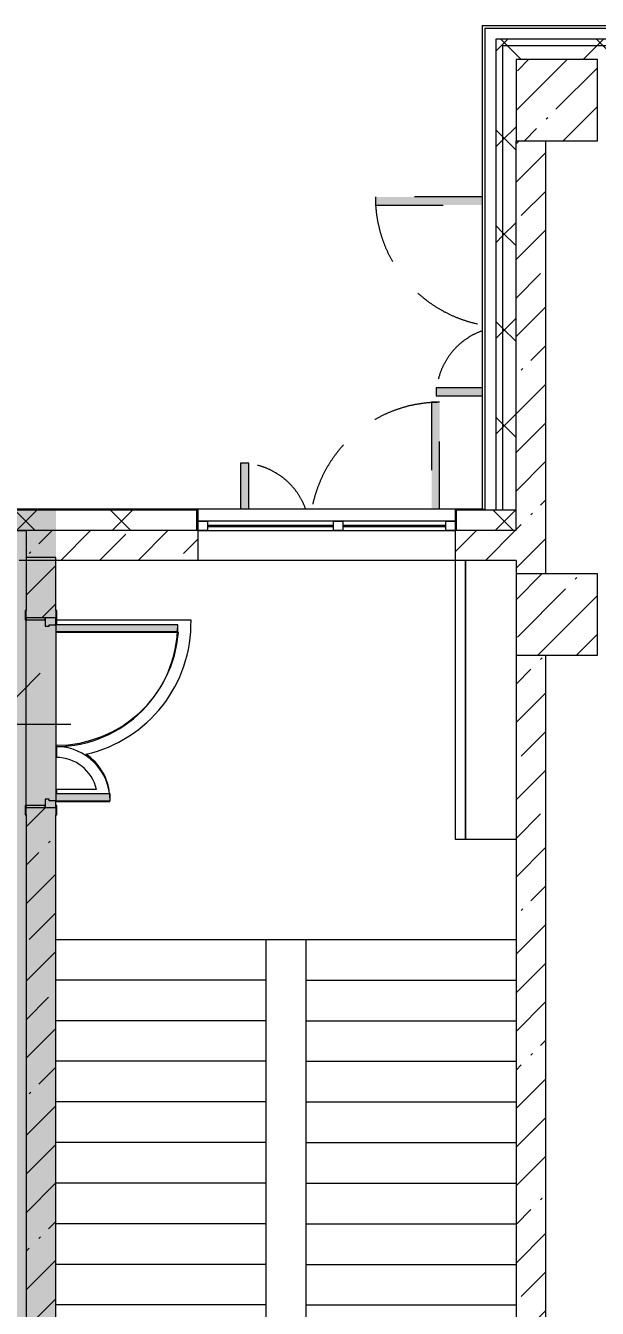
# Model space of a CAD drawing. Header units: millimetres. Extents: x -3917 to 185442, y -8553 to 29000.
# Drawn here: x 96968 to 101192, y 17875 to 27350 of the extents above; entities that cross this region are included whole.
import ezdxf

# ---------------------------------------------------------------- set-up
doc = ezdxf.new("R2010")
doc.units = ezdxf.units.MM
doc.linetypes.add('200_ШТРИХ__ш1_п0_6_', pattern=[800, 500, -300])
for name, color, linetype, lineweight in [('A-ANNO-DIMS', 7, 'Continuous', 9), ('A-ANNO-DIMS-500', 7, 'Continuous', 9), ('A-DETL-MBND-1', 7, '200_ШТРИХ__ш1_п0_6_', 9), ('A-GLAZ-2', 7, 'Continuous', 5), ('A-WALL', 7, 'Continuous', 9), ('A-WALL-4', 7, 'Continuous', 5), ('I-WALL-4', 7, 'Continuous', 5), ('S-COLS-4', 7, 'Continuous', 5), ('S-STRS-1', 7, 'Continuous', 5)]:
    doc.layers.add(name, color=color, linetype=linetype, lineweight=lineweight)
doc.layers.add('A-DETL-GENF-1', color=7, linetype='Continuous', lineweight=9, true_color=0xc0c0c0, transparency=0.4)
for name, color, linetype, lineweight, true_color in [('A-DOOR-1', 7, 'Continuous', 5, 0xaaaaaa), ('A-DOOR-2', 7, 'Continuous', 5, 0xe2e2e2), ('A-DOOR-3', 7, 'Continuous', 5, 0xb7b7b7), ('A-DOOR-FRAM-1', 7, 'Continuous', 5, 0xe2e2e2), ('A-DOOR-FRAM-2', 7, 'Continuous', 5, 0xaaaaaa), ('A-DOOR-FRAM-3', 7, 'Continuous', 5, 0xb7b7b7), ('A-FLOR-1', 7, 'Continuous', 5, 0xb7b7b7), ('A-FLOR-2', 7, 'Continuous', 5, 0xaaaaaa), ('A-WALL-5', 7, 'Continuous', 9, 0x737373), ('A-WALL-6', 7, 'Continuous', 5, 0x737373), ('I-WALL-5', 7, 'Continuous', 5, 0x737373), ('S-STRS-2', 7, 'Continuous', 5, 0x737373)]:
    doc.layers.add(name, color=color, linetype=linetype, lineweight=lineweight, true_color=true_color)
doc.styles.add('ISOCPEUR_2', font='isocpeur.ttf', dxfattribs={"width": 0.9, "height": 1000})
doc.dimstyles.new('ISO-2_0_0_9К_Средний_округл2_2', dxfattribs={"dimscale": 304.8, "dimtxt": 995.981176, "dimasz": 2.46063, "dimexe": 1.968504, "dimexo": 0, "dimgap": 0, "dimtad": 1, "dimdec": 0, "dimrnd": 10, "dimzin": 0, "dimdsep": 46, "dimtxsty": 'ISOCPEUR_2', "dimblk1": 'OBLIQUE', "dimblk2": 'OBLIQUE', "dimsah": 1, "dimcen": 0.09, "dimdle": 1.968504, "dimazin": 0, "dimtfac": 1, "dimtdec": 4, "dimtix": 1, "dimtmove": 0, "dimatfit": 3, "dimfxl": 1, "dimtvp": 1, "dimtolj": 1, "dimtzin": 0, "dimarcsym": 2})
pattern_1 = [(45, (58431.5, 0), (-285.123, 285.123), []), (45, (58716.64, 0), (-285.123, 285.123), [504.031, -100.806, 16.764, -84.042])]
pattern_2 = [(45, (58431.5, 0), (-353.5534, 353.5534), []), (135, (58431.5, 0), (-353.5534, -353.5534), [])]

# ---------------------------------------------------------------- blocks, each defined once
blk = doc.blocks.new('BSC_Колонна _Прямоугольная - 600х600-V108-2_10_1_птичка')
at = {"layer": 'S-COLS-4'}
h = blk.add_hatch(dxfattribs=at)
h.set_pattern_fill('FP_133', color=256, style=0, pattern_type=2)
h.set_pattern_definition([(45, (-42460, -26800), (-285.123, 285.123), []), (45, (-42174.88, -26800), (-285.123, 285.123), [504.031, -100.806, 16.764, -84.042])])
h.paths.add_polyline_path([(-300, -300), (300, -300), (300, 300), (-300, 300)])
for p, q in [((300, 300), (-300, 300)), ((-300, 300), (-300, -300)), ((300, -300), (300, 300)), ((-300, -300), (300, -300))]:
    blk.add_line(p, q, dxfattribs=at)
blk = doc.blocks.new('BSC_Колонна _Прямоугольная - 600х600-V122-2_10_1_птичка')
at = {"layer": 'S-COLS-4'}
h = blk.add_hatch(dxfattribs=at)
h.set_pattern_fill('FP_146', color=256, style=0, pattern_type=2)
h.set_pattern_definition([(45, (-42460, -23000), (-285.123, 285.123), []), (45, (-42174.88, -23000), (-285.123, 285.123), [504.031, -100.806, 16.764, -84.042])])
h.paths.add_polyline_path([(-300, -300), (300, -300), (300, 300), (-300, 300), (-300, -210)])
for p, q in [((300, 300), (-300, 300)), ((-300, 300), (-300, -300)), ((300, -300), (300, 300)), ((-300, -300), (300, -300))]:
    blk.add_line(p, q, dxfattribs=at)
blk = doc.blocks.new('120_Окно_СКБ_2Ст - 120_Окно_СКБ_2Ст 1900х2400 глухое-23537524-2_10_1_птичка')
at = {"layer": 'A-GLAZ-2'}
for p, q in [((-950, 5), (-950, 75)), ((-950, 75), (-880, 75)), ((950, 75), (-950, 75)), ((-880, 5), (-950, 5)), ((-950, 5), (950, 5)), ((-880, 75), (-880, 5)), ((-120, 45), (-880, 45)), ((-120, 35), (-880, 35)), ((-120, 5), (-120, 75)), ((-120, 75), (-50, 75)), ((-50, 5), (-120, 5)), ((-50, 75), (-50, 5)), ((880, 45), (-50, 45)), ((880, 35), (-50, 35)), ((880, 5), (880, 75)), ((880, 75), (950, 75)), ((950, 5), (880, 5)), ((950, 75), (950, 5))]:
    blk.add_line(p, q, dxfattribs=at)
blk = doc.blocks.new('110_Дверь_СКБ_2Ст_Наружная - ДН-1_л__ Двухстворчатая 1350 х3200 _ЛК_ в свету с верхним остеклением 2-22448815-2_10_1_птичка')
at = {"layer": 'A-DETL-MBND-1'}
for points in [[(754.5, 79.3), (754.5, 869), (694.5, 869), (694.5, 79.3)], [(-655.5, 79.3), (-655.5, 419), (-715.5, 419), (-715.5, 79.3)]]:
    blk.add_hatch(color=256, dxfattribs=at).paths.add_polyline_path(points)
for p, q in [((754.5, 869), (694.5, 869)), ((694.5, 869), (694.5, 79.3)), ((754.5, 79.3), (754.5, 869)), ((-715.5, 419), (-715.5, 79.3)), ((-655.5, 419), (-715.5, 419)), ((-655.5, 79.3), (-655.5, 419))]:
    blk.add_line(p, q, dxfattribs=at)
for centre, radius, start, end in [((754.5, -91), 960, 90, 169.72024), ((-715.5, -91), 510, 19.63052, 90)]:
    blk.add_arc(centre, radius, start, end, dxfattribs=at)
blk = doc.blocks.new('110_Дверь_СКБ_2Ст - Д-1 Лестничная клетка EIS60-V197-2_10_1_птичка')
at = {"layer": 'A-DOOR-2'}
for points in [[(-587.5, 110), (-587.5, 1010), (-637.5, 1010), (-637.5, 110)], [(662.5, 510), (612.5, 510), (612.5, 110), (662.5, 110)], [(712.5, 30), (697.5, 30), (697.5, -110), (712.5, -110)]]:
    blk.add_hatch(color=256, dxfattribs=at).paths.add_polyline_path(points)
h = blk.add_hatch(color=256, dxfattribs=at)
h.paths.add_polyline_path([(712.5, 110), (662.5, 110), (662.5, 60), (652.5, 60), (654.4, 30), (712.5, 30), (712.5, 90.1)])
h.paths.add_polyline_path([(-627.5, 60), (-637.5, 60), (-637.5, 110), (-687.5, 110), (-687.5, 30), (-627.5, 30)])
at = {"layer": 'A-DOOR-FRAM-1'}
for points in [[(-672.5, 110), (-672.5, 118), (-742.5, 118), (-742.5, 110)], [(767.5, 110), (767.5, 118), (697.5, 118), (697.5, 110)], [(-672.5, 30), (-687.5, 30), (-687.5, -110), (-672.5, -110)], [(-672.5, -110), (-742.5, -110), (-742.5, -118), (-672.5, -118)], [(767.5, -118), (767.5, -110), (697.5, -110), (697.5, -118)]]:
    blk.add_hatch(color=256, dxfattribs=at).paths.add_polyline_path(points)
at = {"layer": 'A-DOOR-1'}
for p, q in [((-637.5, 1010), (-637.5, 110)), ((-587.5, 1010), (-637.5, 1010)), ((-587.5, 110), (-587.5, 1010)), ((662.5, 510), (612.5, 510)), ((612.5, 510), (612.5, 110)), ((662.5, 110), (662.5, 510))]:
    blk.add_line(p, q, dxfattribs=at)
for centre, radius, start, end in [((-637.5, 110), 900, 0, 90), ((662.5, 110), 400, 90, 180)]:
    blk.add_arc(centre, radius, start, end, dxfattribs=at)
at = {"layer": 'A-DOOR-3'}
for p, q in [((-637.5, 110), (-587.5, 110)), ((612.5, 110), (662.5, 110))]:
    blk.add_line(p, q, dxfattribs=at)
at = {"layer": 'A-DOOR-FRAM-2'}
for p, q in [((-672.5, 118), (-742.5, 118)), ((-742.5, 118), (-742.5, 110)), ((-672.5, 110), (-672.5, 118)), ((767.5, 118), (697.5, 118)), ((697.5, 118), (697.5, 110)), ((767.5, 110), (767.5, 118))]:
    blk.add_line(p, q, dxfattribs=at)
at = {"layer": 'A-DOOR-FRAM-3'}
for p, q in [((-742.5, 110), (-672.5, 110)), ((-637.5, 110), (-687.5, 110)), ((-687.5, 110), (-687.5, 30)), ((-637.5, 60), (-637.5, 110)), ((662.5, 110), (662.5, 60)), ((712.5, 110), (662.5, 110)), ((697.5, 110), (767.5, 110)), ((712.5, 30), (712.5, 110)), ((-687.5, 30), (-627.5, 30)), ((-672.5, 30), (-687.5, 30)), ((-687.5, 30), (-687.5, -110)), ((-672.5, -110), (-672.5, 30)), ((-627.5, 60), (-637.5, 60)), ((-627.5, 30), (-627.5, 60)), ((662.5, 60), (652.5, 60)), ((652.5, 60), (652.5, 30)), ((652.5, 30), (712.5, 30)), ((712.5, 30), (697.5, 30)), ((697.5, 30), (697.5, -110)), ((712.5, -110), (712.5, 30)), ((-672.5, -110), (-742.5, -110)), ((-742.5, -110), (-742.5, -118)), ((-742.5, -118), (-672.5, -118)), ((-687.5, -110), (-672.5, -110)), ((-672.5, -118), (-672.5, -110)), ((697.5, -110), (712.5, -110)), ((767.5, -110), (697.5, -110)), ((697.5, -110), (697.5, -118)), ((697.5, -118), (767.5, -118)), ((767.5, -118), (767.5, -110))]:
    blk.add_line(p, q, dxfattribs=at)
blk = doc.blocks.new('110_Дверь_СКБ_2Ст_Наружная - ДН-1_л__ Двухстворчатая 1350 х3200 _ЛК_ в свету с верхним остеклением EI30-23529464-2_10_1_птичка')
at = {"layer": 'A-DETL-MBND-1'}
for points in [[(694.5, 512.3), (694.5, 125), (754.5, 125), (754.5, 915), (694.5, 915)], [(-715.5, 125), (-655.5, 125), (-655.5, 465), (-715.5, 465)]]:
    blk.add_hatch(color=256, dxfattribs=at).paths.add_polyline_path(points)
for p, q in [((754.5, 915), (694.5, 915)), ((694.5, 915), (694.5, 125)), ((754.5, 125), (754.5, 915)), ((-715.5, 465), (-715.5, 125)), ((-655.5, 465), (-715.5, 465)), ((-655.5, 125), (-655.5, 465))]:
    blk.add_line(p, q, dxfattribs=at)
for centre, radius, start, end in [((754.5, -45), 960, 90, 169.73704), ((-715.5, -45), 510, 19.59844, 90)]:
    blk.add_arc(centre, radius, start, end, dxfattribs=at)
blk = doc.blocks.new('Зашивка приборов отопления28 - Зашивка приборов отопления-33322877-2_10_1_птичка')
at = {"layer": 'A-WALL-4'}
for p, q in [((75401, 485.9), (73341, 485.9)), ((73341, 485.9), (73341, 410.9)), ((73341, 410.9), (73341, 35.9)), ((73341, 410.9), (75401, 410.9)), ((75401, 410.9), (73341.4, 410.9)), ((73341.4, 410.9), (73341.4, 35.9))]:
    blk.add_line(p, q, dxfattribs=at)
blk = doc.blocks.new('DIMBLOCK84-2_10_1_птичка')
at = {"layer": 'A-ANNO-DIMS-500'}
for p, q in [((96701.5, 22721.3), (96701.5, 21591)), ((96701.5, 22191), (96701.5, 22721.3)), ((92041.5, 22600), (92041.5, 21591)), ((92041.5, 22191), (92041.5, 22600)), ((91441.5, 22191), (97301.5, 22191))]:
    blk.add_line(p, q, dxfattribs=at)
at = {"layer": 'A-ANNO-DIMS-500', "lineweight": 20}
for p, q in [((92041.5, 22191), (92416.5, 22566)), ((96701.5, 22191), (97076.5, 22566)), ((92041.5, 22191), (91666.5, 21816)), ((96701.5, 22191), (96326.5, 21816))]:
    blk.add_line(p, q, dxfattribs=at)
at = {"layer": 'A-ANNO-DIMS-500', "color": 0, "insert": (93059.5, 23497.4), "char_height": 1000, "width": 3148.833, "attachment_point": 1, "line_spacing_factor": 1.149209, "style": 'ISOCPEUR_2'}
blk.add_mtext('4660', dxfattribs=at)
blk = doc.blocks.new('_Oblique')
at = {"color": 0, "linetype": 'ByBlock', "lineweight": -2}
blk.add_line((-0.5, -0.5), (0.5, 0.5), dxfattribs=at)

msp = doc.modelspace()

# ---------------------------------------------------------------- hatches: boundary and pattern name
at = {"layer": 'A-DETL-GENF-1'}
msp.add_hatch(color=256, dxfattribs=at).paths.add_polyline_path([(91606.5, -280), (97191.5, -280), (97191.5, 23777.7), (92291.5, 23777.7), (92291.5, 27350), (62283.5, 27350), (62283.5, 15358), (58163.5, 15358), (58163.5, -280), (90679, -280)])
at = {"layer": 'A-WALL-4'}
h = msp.add_hatch(dxfattribs=at)
h.set_pattern_fill('FP_115', color=256, style=0, pattern_type=2)
h.set_pattern_definition(pattern_2)
h.paths.add_polyline_path([(150040.3, 27200), (151591.5, 27200), (151591.5, 27250), (138781.5, 27250), (138781.5, 27200), (148185.3, 27200)])
h.paths.add_polyline_path([(136281.5, 27200), (136281.5, 27250), (134771.5, 27250), (134771.5, 27200), (136127.5, 27200)])
h.paths.add_polyline_path([(126388.5, 27200), (126391.5, 27200), (126388.5, 27250), (124591.5, 27250), (124591.5, 27200), (125924.8, 27200)])
h.paths.add_polyline_path([(127779.8, 27200), (132671.5, 27200), (132671.5, 27250), (127291.5, 27250), (127291.5, 27200)])
h.paths.add_polyline_path([(122611.5, 27200), (123691.5, 27200), (123691.5, 27250), (122611.5, 27250)])
h.paths.add_polyline_path([(113441.4, 27200), (113441.4, 27250), (112291.7, 27250), (112291.7, 27200), (112939.5, 27200)])
h.paths.add_polyline_path([(108301.9, 27200), (109191.7, 27200), (109191.7, 27250), (108091.8, 27250), (108091.8, 27200)])
h.paths.add_polyline_path([(114341.4, 27200), (115591.5, 27200), (115591.5, 27250), (114341.4, 27250)])
h.paths.add_polyline_path([(119471.5, 27200), (119471.5, 27250), (118291.5, 27250), (118291.5, 27200), (119432.1, 27200)])
h.paths.add_polyline_path([(102838.5, 27200), (102838.5, 27250), (100441.5, 27250), (100441.5, 27200), (101809.3, 27200)])
h.paths.add_polyline_path([(105938.5, 27200), (107191.8, 27200), (107191.8, 27250), (105938.5, 27250)])
h = msp.add_hatch(dxfattribs=at)
h.set_pattern_fill('FP_115', color=256, style=0, pattern_type=2)
h.set_pattern_definition(pattern_2)
h.paths.add_polyline_path([(100491.5, 23770), (100491.5, 27200), (100441.5, 27200), (100441.5, 23770)])
h = msp.add_hatch(dxfattribs=at)
h.set_pattern_fill('FP_115', color=256, style=0, pattern_type=2)
h.set_pattern_definition(pattern_2)
h.paths.add_polyline_path([(150040.3, 27100), (151491.5, 27100), (151491.5, 27200), (138781.5, 27200), (138781.5, 27100), (148185.3, 27100)])
h.paths.add_polyline_path([(123691.5, 27100), (123691.5, 27200), (122611.5, 27200), (122611.5, 27100), (123386.7, 27100)])
h.paths.add_polyline_path([(127291.5, 27100), (132671.5, 27100), (132671.5, 27200), (127291.5, 27200)])
h.paths.add_polyline_path([(126391.5, 27100), (126388.5, 27200), (124591.5, 27200), (124591.5, 27100), (126388.5, 27100)])
h.paths.add_polyline_path([(136281.5, 27100), (136281.5, 27200), (134771.5, 27200), (134771.5, 27100), (136127.5, 27100)])
h.paths.add_polyline_path([(118504.6, 27100), (119471.5, 27100), (119471.5, 27200), (118291.5, 27200), (118291.5, 27100)])
h.paths.add_polyline_path([(112291.7, 27100), (113441.4, 27100), (113441.4, 27200), (112291.7, 27200)])
h.paths.add_polyline_path([(115258.3, 27100), (115591.5, 27100), (115591.5, 27200), (114341.4, 27200), (114341.4, 27100), (114794.5, 27100)])
h.paths.add_polyline_path([(105938.5, 27100), (107191.8, 27100), (107191.8, 27200), (105938.5, 27200)])
h.paths.add_polyline_path([(108796.3, 27100), (109191.7, 27100), (109191.7, 27200), (108091.8, 27200), (108091.8, 27100), (108301.9, 27100)])
h.paths.add_polyline_path([(102838.5, 27100), (102838.5, 27200), (100491.5, 27200), (100491.5, 27100), (101809.3, 27100)])
h = msp.add_hatch(dxfattribs=at)
h.set_pattern_fill('FP_115', color=256, style=0, pattern_type=2)
h.set_pattern_definition(pattern_2)
h.paths.add_polyline_path([(100591.5, 23770), (100591.5, 27100), (100491.5, 27100), (100491.5, 23770)])
h = msp.add_hatch(dxfattribs=at)
h.set_pattern_fill('FP_115', color=256, style=0, pattern_type=2)
h.set_pattern_definition(pattern_2)
h.paths.add_polyline_path([(92323.6, 23620), (92991.5, 23620), (92991.5, 23770), (92271.5, 23770), (92271.5, 23620), (92291.5, 23620)])
h.paths.add_polyline_path([(97191.5, 23620), (97191.5, 23770), (96091.5, 23770), (96091.5, 23620), (97171.7, 23620)])
h = msp.add_hatch(dxfattribs=at)
h.set_pattern_fill('FP_115', color=256, style=0, pattern_type=2)
h.set_pattern_definition(pattern_2)
h.paths.add_polyline_path([(100418, 23620), (100591.5, 23620), (100591.5, 23770), (100149.5, 23770), (100149.5, 23620)])
h.paths.add_polyline_path([(97191.5, 23620), (98233.5, 23620), (98233.5, 23770), (97191.5, 23770), (97191.5, 23654.2)])
at = {"layer": 'I-WALL-4'}
h = msp.add_hatch(dxfattribs=at)
h.set_pattern_fill('FP_123', color=256, style=0, pattern_type=2)
h.set_pattern_definition(pattern_1)
h.paths.add_polyline_path([(100811.5, 23300), (100811.5, 26500), (100591.5, 26500), (100591.5, 23300)])
h = msp.add_hatch(dxfattribs=at)
h.set_pattern_fill('FP_123', color=256, style=0, pattern_type=2)
h.set_pattern_definition(pattern_1)
h.paths.add_polyline_path([(96971.5, 23400), (97191.5, 23400), (97191.5, 23620), (96971.5, 23620)])
h = msp.add_hatch(dxfattribs=at)
h.set_pattern_fill('FP_123', color=256, style=0, pattern_type=2)
h.set_pattern_definition(pattern_1)
h.paths.add_polyline_path([(100591.5, 23400), (100591.5, 23620), (100141.5, 23620), (100141.5, 23400), (100418, 23400)])
h.paths.add_polyline_path([(98099.2, 23400), (98241.5, 23400), (98236.5, 23620), (97191.5, 23620), (97191.5, 23400)])
h = msp.add_hatch(dxfattribs=at)
h.set_pattern_fill('FP_123', color=256, style=0, pattern_type=2)
h.set_pattern_definition(pattern_1)
h.paths.add_polyline_path([(97171.7, 10450), (97191.5, 10450), (97191.5, 12125), (96971.5, 12125), (96971.5, 10450)])
h.paths.add_polyline_path([(96971.5, 13525), (97191.5, 13525), (97191.5, 21575), (96971.5, 21575), (96971.5, 13534.8)])
h.paths.add_polyline_path([(97191.5, 22975), (97191.5, 23420.3), (96971.5, 23420.3), (96971.5, 22975), (97171.7, 22975)])
h = msp.add_hatch(dxfattribs=at)
h.set_pattern_fill('FP_123', color=256, style=0, pattern_type=2)
h.set_pattern_definition(pattern_1)
h.paths.add_polyline_path([(100811.5, 17300), (100811.5, 22700), (100591.5, 22700), (100591.5, 17300)])

# ---------------------------------------------------------------- linework, layer by layer
at = {"layer": 'A-DETL-MBND-1'}
msp.add_line((96971.5, 23619.7), (96921.5, 23619.7), dxfattribs=at)
at = {"layer": 'A-FLOR-1'}
msp.add_line((96971.5, 23400), (96921.5, 23400), dxfattribs=at)
at = {"layer": 'A-FLOR-2'}
for p, q in [((98189.7, 22959.2), (97194.9, 22959.2)), ((97194.9, 22959.2), (97194.9, 22925)), ((97194.9, 22869.2), (98097.2, 22869.2)), ((97194.9, 22034.2), (97194.9, 21944.2)), ((97492, 21708.1), (97194.9, 21708.1)), ((97194.9, 21708.1), (97194.9, 21675)), ((97194.9, 21625), (97194.9, 21618.1)), ((97194.9, 21618.1), (97589.3, 21618.1))]:
    msp.add_line(p, q, dxfattribs=at)
for centre, radius, start, end in [((97194.9, 22939.2), 995, 282.67054, 1.1511), ((97194.9, 22939.2), 905, 270, 355.56313), ((97194.9, 21639.2), 305, 13.0427, 90), ((97194.9, 21639.2), 395, 5.20117, 56.45952), ((97194.9, 21639.2), 395, 356.92799, 357.93552)]:
    msp.add_arc(centre, radius, start, end, dxfattribs=at)
at = {"layer": 'A-WALL'}
for p, q in [((100361.5, 27330), (100361.5, 23770)), ((102838.5, 27330), (100361.5, 27330)), ((100441.5, 27250), (100441.5, 23770)), ((102838.5, 27250), (100441.5, 27250)), ((100491.5, 27200), (100491.5, 23770)), ((102838.5, 27200), (100491.5, 27200)), ((98233.5, 23620), (98233.5, 23770)), ((98236.5, 23620), (98236.5, 23773)), ((100146.5, 23773), (100146.5, 23620)), ((100361.5, 23773), (100146.5, 23773)), ((100149.5, 23770), (100149.5, 23620)), ((100591.5, 23770), (100149.5, 23770)), ((100341.5, 23778), (100361.5, 23778)), ((98241.5, 23620), (96971.5, 23620)), ((100591.5, 23620), (100141.5, 23620))]:
    msp.add_line(p, q, dxfattribs=at)
at = {"layer": 'A-WALL-4'}
for p, q in [((100341.5, 27350), (100341.5, 23778)), ((100341.5, 27350), (113441.4, 27350)), ((100591.5, 23620), (100591.5, 26500)), ((100341.5, 23778), (92291.5, 23778)), ((98241.5, 23620), (98241.5, 23778)), ((100141.5, 23778), (100141.5, 23620))]:
    msp.add_line(p, q, dxfattribs=at)
at = {"layer": 'A-WALL-5'}
for p, q in [((98236.5, 23773), (96091.5, 23773)), ((98233.5, 23770), (96091.5, 23770))]:
    msp.add_line(p, q, dxfattribs=at)
at = {"layer": 'A-WALL-6'}
msp.add_line((92271.5, 23620), (96971.5, 23620), dxfattribs=at)
at = {"layer": 'I-WALL-4'}
for p, q in [((100811.5, 23300), (100811.5, 26500)), ((98241.5, 23400), (98241.5, 23620)), ((100141.5, 23620), (100141.5, 23400)), ((100591.5, 23400), (96971.5, 23400)), ((100591.5, 23400), (100591.5, 23300)), ((100591.5, 22700), (100591.5, 17300)), ((100811.5, 17300), (100811.5, 22700))]:
    msp.add_line(p, q, dxfattribs=at)
at = {"layer": 'I-WALL-5'}
for p, q in [((96971.5, 23620), (96971.5, 23030)), ((97191.5, 23420.3), (96971.5, 23420.3)), ((97191.5, 23030), (97191.5, 23420.3)), ((96971.5, 21590), (96971.5, 22960)), ((97191.5, 22875), (97191.5, 21675)), ((96971.5, 21520), (96971.5, 13580)), ((97191.5, 15200), (97191.5, 21520))]:
    msp.add_line(p, q, dxfattribs=at)
at = {"layer": 'S-STRS-1'}
for p, q in [((97191.5, 20600), (99041.5, 20600)), ((98741.5, 20600), (98741.5, 20300)), ((99041.5, 20600), (100591.5, 20600)), ((99041.5, 20300), (99041.5, 20600)), ((99041.5, 20600), (100591.5, 20600)), ((98741.5, 20300), (97191.5, 20300)), ((98741.5, 20300), (97191.5, 20300)), ((98741.5, 20300), (98741.5, 20000)), ((99041.5, 20000), (99041.5, 20300)), ((99041.5, 20300), (100591.5, 20300)), ((99041.5, 20300), (100591.5, 20300)), ((98741.5, 20000), (97191.5, 20000)), ((98741.5, 20000), (97191.5, 20000)), ((98741.5, 20000), (98741.5, 19700)), ((99041.5, 19700), (99041.5, 20000)), ((99041.5, 20000), (100591.5, 20000)), ((99041.5, 20000), (100591.5, 20000)), ((98741.5, 19700), (97191.5, 19700)), ((98741.5, 19700), (97191.5, 19700)), ((98741.5, 19700), (98741.5, 19400)), ((99041.5, 19400), (99041.5, 19700)), ((99041.5, 19700), (100591.5, 19700)), ((99041.5, 19700), (100591.5, 19700)), ((98741.5, 19400), (97191.5, 19400)), ((98741.5, 19400), (97191.5, 19400)), ((98741.5, 19400), (98741.5, 19100)), ((99041.5, 19100), (99041.5, 19400)), ((99041.5, 19400), (100591.5, 19400)), ((99041.5, 19400), (100591.5, 19400)), ((98741.5, 19100), (97191.5, 19100)), ((98741.5, 19100), (97191.5, 19100)), ((98741.5, 19100), (98741.5, 18800)), ((99041.5, 18800), (99041.5, 19100)), ((99041.5, 19100), (100591.5, 19100)), ((99041.5, 19100), (100591.5, 19100)), ((98741.5, 18800), (97191.5, 18800)), ((98741.5, 18800), (97191.5, 18800)), ((98741.5, 18800), (98741.5, 18500)), ((99041.5, 18500), (99041.5, 18800)), ((99041.5, 18800), (100591.5, 18800)), ((99041.5, 18800), (100591.5, 18800)), ((98741.5, 18500), (97191.5, 18500)), ((98741.5, 18500), (97191.5, 18500)), ((98741.5, 18500), (98741.5, 18200)), ((99041.5, 18200), (99041.5, 18500)), ((99041.5, 18500), (100591.5, 18500)), ((99041.5, 18500), (100591.5, 18500)), ((98741.5, 18200), (97191.5, 18200)), ((98741.5, 18200), (97191.5, 18200)), ((98741.5, 18200), (98741.5, 17900)), ((99041.5, 17900), (99041.5, 18200)), ((99041.5, 18200), (100591.5, 18200)), ((99041.5, 18200), (100591.5, 18200)), ((98741.5, 17900), (97191.5, 17900)), ((98741.5, 17900), (97191.5, 17900)), ((98741.5, 17900), (98741.5, 17600)), ((99041.5, 17600), (99041.5, 17900)), ((99041.5, 17900), (100591.5, 17900)), ((99041.5, 17900), (100591.5, 17900))]:
    msp.add_line(p, q, dxfattribs=at)
at = {"layer": 'S-STRS-2'}
msp.add_line((97191.5, 22875), (97191.5, 21675), dxfattribs=at)

# ---------------------------------------------------------------- block references
at = {"layer": 'A-DETL-MBND-1', "rotation": 89.9999999999999}
msp.add_blockref('110_Дверь_СКБ_2Ст_Наружная - ДН-1_л__ Двухстворчатая 1350 х3200 _ЛК_ в свету с верхним остеклением EI30-23529464-2_10_1_птичка', (100466.5, 25330.5), dxfattribs=at)
at = {"layer": 'A-DETL-MBND-1'}
msp.add_blockref('110_Дверь_СКБ_2Ст_Наружная - ДН-1_л__ Двухстворчатая 1350 х3200 _ЛК_ в свету с верхним остеклением 2-22448815-2_10_1_птичка', (99272, 23698.7), dxfattribs=at)
at = {"layer": 'A-DOOR-3', "rotation": 269.9999999999999}
msp.add_blockref('110_Дверь_СКБ_2Ст - Д-1 Лестничная клетка EIS60-V197-2_10_1_птичка', (97081.5, 22287.5), dxfattribs=at)
at = {"layer": 'A-GLAZ-2', "rotation": 180}
msp.add_blockref('120_Окно_СКБ_2Ст - 120_Окно_СКБ_2Ст 1900х2400 глухое-23537524-2_10_1_птичка', (99191.5, 23695), dxfattribs=at)
at = {"layer": 'A-WALL-4', "rotation": 89.9999999999998}
msp.add_blockref('Зашивка приборов отопления28 - Зашивка приборов отопления-33322877-2_10_1_птичка', (100627.4, -52001), dxfattribs=at)
at = {"layer": 'S-COLS-4'}
for name, p in [('BSC_Колонна _Прямоугольная - 600х600-V108-2_10_1_птичка', (100891.5, 26800)), ('BSC_Колонна _Прямоугольная - 600х600-V122-2_10_1_птичка', (100891.5, 23000))]:
    msp.add_blockref(name, p, dxfattribs=at)

# ---------------------------------------------------------------- dimensions: what is measured, and where the dimension line sits
at = {"layer": 'A-ANNO-DIMS'}
dim = msp.add_linear_dim(base=(96701.5, 22191), p1=(92041.5, 22600), p2=(96701.5, 22721.3), dimstyle='ISO-2_0_0_9К_Средний_округл2_2', override={"dimpost": '<>', "dimfxl": 4661.578965}, dxfattribs=at)
dim.commit()
dim.dimension.update_dxf_attribs({"geometry": 'DIMBLOCK84-2_10_1_птичка', "text_midpoint": (94371.5, 22691)})

doc.saveas('drawing.dxf')
